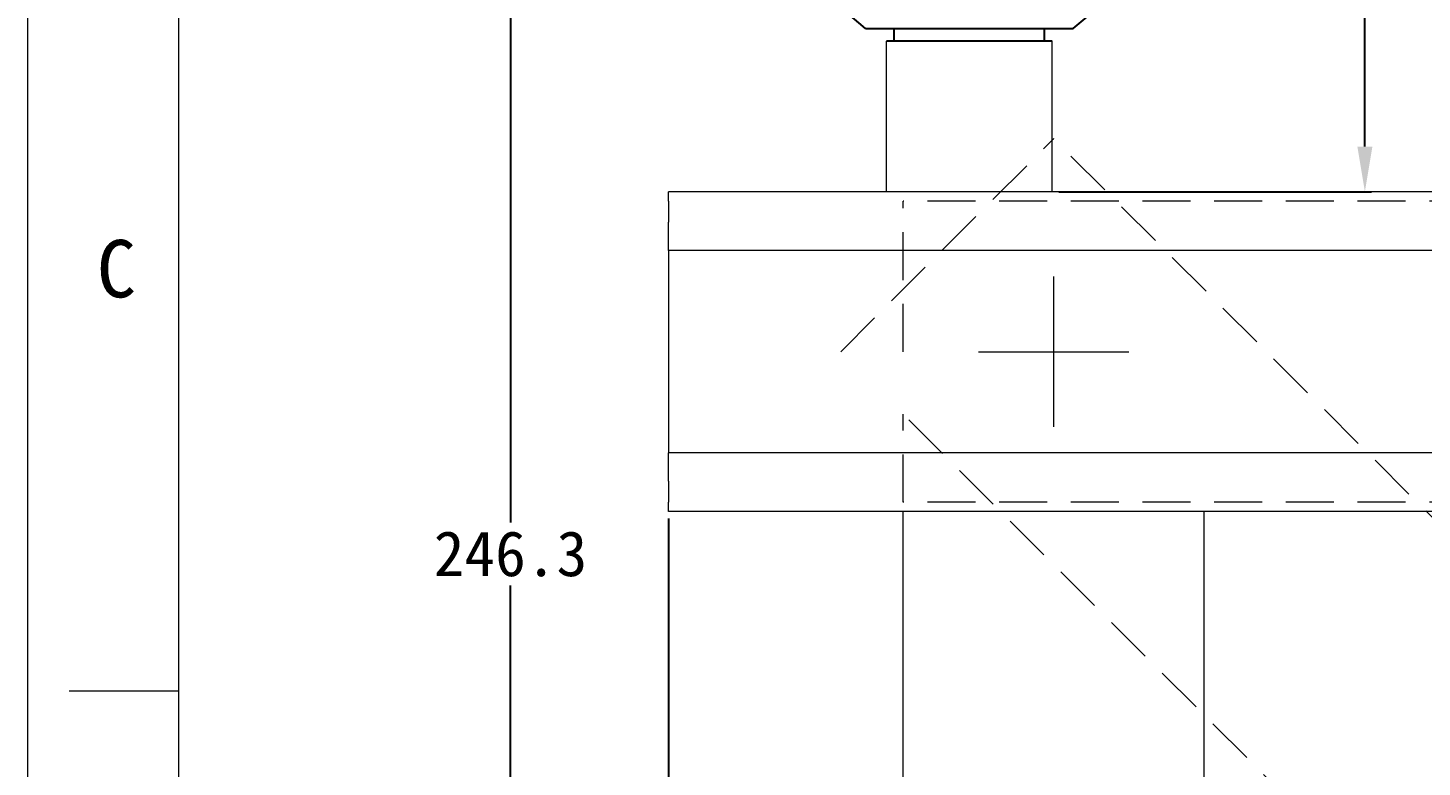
# Model space of a CAD drawing. Header units: millimetres. Extents: x 1891 to 3932, y -543 to 1323.
# Drawn here: x 3090.8 to 3276, y -310.8 to -212.6 of the extents above; entities that cross this region are included whole.
import ezdxf

# ---------------------------------------------------------------- set-up
doc = ezdxf.new("R2010")
doc.units = ezdxf.units.MM
doc.linetypes.add('CENTERX2', pattern=[101.6, 63.5, -12.7, 12.7, -12.7])
doc.linetypes.add('HIDDEN', pattern=[9.525, 6.35, -3.175])
for name, color, linetype, lineweight in [('CENTER', 1, 'CENTERX2', 15), ('DIM', 3, 'Continuous', 9), ('FORM', 7, 'Continuous', 13)]:
    doc.layers.add(name, color=color, linetype=linetype, lineweight=lineweight)
doc.layers.add('HID', color=8, linetype='HIDDEN')
doc.dimstyles.new('겸용-샤워욕조용1', dxfattribs={"dimscale": 0.6, "dimtxt": 10, "dimasz": 10, "dimexe": 1.5, "dimexo": 1.5, "dimgap": 2, "dimtad": 0, "dimtih": 1, "dimtoh": 1, "dimdec": 1, "dimdsep": 46, "dimtxsty": 'Standard', "dimcen": 2.5, "dimclrd": 5, "dimclre": 5, "dimclrt": 5, "dimadec": 1, "dimazin": 2, "dimtfac": 1, "dimtdec": 1, "dimtmove": 0, "dimatfit": 3, "dimfxl": 1.25, "dimarcsym": 0})

# ---------------------------------------------------------------- blocks, each defined once
blk = doc.blocks.new('*D55')
at = {"layer": 'Defpoints', "color": 0, "lineweight": 18, "transparency": 16777216}
for p in [(3188.88, -159.33), (3154.9, -405.58), (3227.08, -405.58)]:
    blk.add_point(p, dxfattribs=at)
at = {"layer": 'DIM', "color": 5, "lineweight": -2, "transparency": 16777216}
for p, q in [((3187.98, -159.33), (3154, -159.33)), ((3154.9, -165.33), (3154.9, -278.26)), ((3154.9, -399.58), (3154.9, -286.66)), ((3226.18, -405.58), (3154, -405.58))]:
    blk.add_line(p, q, dxfattribs=at)
at = {"layer": 'DIM', "color": 5, "lineweight": 18, "transparency": 16777216}
for points in [[(3153.9, -165.33), (3155.9, -165.33), (3154.9, -159.33)], [(3153.9, -399.58), (3155.9, -399.58), (3154.9, -405.58)]]:
    blk.add_solid(points, dxfattribs=at)
at = {"layer": 'DIM', "color": 5, "transparency": 16777216, "insert": (3154.9, -282.46), "char_height": 6, "attachment_point": 5}
blk.add_mtext('246.3', dxfattribs=at)
blk = doc.blocks.new('*D56')
at = {"layer": 'Defpoints', "color": 0, "lineweight": 18, "transparency": 16777216}
for p in [(3175.88, -276.83), (3436.38, -277.08), (3436.38, -426.51)]:
    blk.add_point(p, dxfattribs=at)
at = {"layer": 'DIM', "color": 5, "lineweight": -2, "transparency": 16777216}
for p, q in [((3175.88, -277.73), (3175.88, -427.41)), ((3436.38, -277.98), (3436.38, -427.41)), ((3181.88, -426.51), (3293.43, -426.51)), ((3430.38, -426.51), (3318.83, -426.51))]:
    blk.add_line(p, q, dxfattribs=at)
at = {"layer": 'DIM', "color": 5, "lineweight": 18, "transparency": 16777216}
for points in [[(3181.88, -425.51), (3181.88, -427.51), (3175.88, -426.51)], [(3430.38, -425.51), (3430.38, -427.51), (3436.38, -426.51)]]:
    blk.add_solid(points, dxfattribs=at)
at = {"layer": 'DIM', "color": 5, "transparency": 16777216, "insert": (3306.13, -426.51), "char_height": 6, "attachment_point": 5}
blk.add_mtext('260.5', dxfattribs=at)
blk = doc.blocks.new('*D59')
at = {"layer": 'Defpoints', "color": 0, "lineweight": 18, "transparency": 16777216}
for p in [(3242.88, -159.33), (3268.44, -159.33), (3226.88, -234.33)]:
    blk.add_point(p, dxfattribs=at)
at = {"layer": 'DIM', "color": 5, "lineweight": -2, "transparency": 16777216}
for p, q in [((3243.78, -159.33), (3269.34, -159.33)), ((3268.44, -165.33), (3268.44, -192.63)), ((3268.44, -228.33), (3268.44, -201.03)), ((3227.78, -234.33), (3269.34, -234.33))]:
    blk.add_line(p, q, dxfattribs=at)
at = {"layer": 'DIM', "color": 5, "lineweight": 18, "transparency": 16777216}
for points in [[(3267.44, -165.33), (3269.44, -165.33), (3268.44, -159.33)], [(3267.44, -228.33), (3269.44, -228.33), (3268.44, -234.33)]]:
    blk.add_solid(points, dxfattribs=at)
at = {"layer": 'DIM', "color": 5, "transparency": 16777216, "insert": (3268.44, -196.83), "char_height": 6, "attachment_point": 5}
blk.add_mtext('75', dxfattribs=at)

msp = doc.modelspace()

# ---------------------------------------------------------------- linework, layer by layer
at = {"color": 7, "linetype": 'Continuous'}
for p, q in [((3202.08, -212.63), (3199.72, -210.62)), ((3229.69, -212.63), (3232.05, -210.62)), ((3202.08, -212.63), (3229.69, -212.63)), ((3205.88, -214.33), (3205.88, -212.63)), ((3225.88, -214.33), (3225.88, -212.63)), ((3226.88, -214.33), (3204.88, -214.33))]:
    msp.add_line(p, q, dxfattribs=at)
at = {"linetype": 'Continuous', "lineweight": 18}
for p, q in [((3204.88, -234.33), (3204.88, -214.33)), ((3226.88, -234.33), (3226.88, -214.33)), ((3175.88, -235.59), (3175.88, -234.33)), ((3405.88, -234.33), (3175.88, -234.33)), ((3175.88, -235.59), (3175.88, -238.39)), ((3175.88, -242.13), (3175.88, -238.39)), ((3175.88, -242.13), (3175.88, -269.04)), ((3175.88, -272.78), (3175.88, -269.04)), ((3175.88, -272.78), (3175.88, -275.57)), ((3175.88, -276.83), (3175.88, -275.57)), ((3405.88, -276.83), (3175.88, -276.83)), ((3207.08, -397.58), (3207.08, -276.84)), ((3247.08, -397.58), (3247.08, -276.84))]:
    msp.add_line(p, q, dxfattribs=at)
at = {"linetype": 'Continuous', "lineweight": 13}
for p, q in [((3405.88, -242.13), (3175.88, -242.13)), ((3405.88, -269.04), (3175.88, -269.04))]:
    msp.add_line(p, q, dxfattribs=at)
at = {"color": 6, "lineweight": 18}
msp.add_line((3247.08, -276.84), (3247.08, -276.83), dxfattribs=at)
at = {"layer": 'CENTER'}
for p, q in [((3227.08, -245.58), (3227.08, -265.58)), ((3217.08, -255.58), (3237.08, -255.58))]:
    msp.add_line(p, q, dxfattribs=at)
at = {"layer": 'FORM', "color": 7, "linetype": 'Continuous'}
for p, q in [((3090.77, -542.59), (3090.77, 52.12)), ((3110.8, 32.09), (3110.8, -522.56)), ((3110.8, -300.7), (3096.24, -300.7))]:
    msp.add_line(p, q, dxfattribs=at)
at = {"layer": 'HID', "lineweight": 18}
for p, q in [((3198.8, -255.58), (3227.08, -227.3)), ((3341.63, -341.85), (3227.08, -227.3)), ((3369.08, -235.58), (3207.08, -235.58)), ((3207.08, -255.58), (3207.08, -235.58)), ((3207.08, -275.58), (3207.08, -263.87)), ((3313.35, -370.14), (3207.08, -263.87)), ((3369.08, -275.58), (3207.08, -275.58))]:
    msp.add_line(p, q, dxfattribs=at)

# ---------------------------------------------------------------- texts
at = {"layer": 'FORM', "insert": (3102.53, -244.61), "char_height": 7.63, "attachment_point": 5}
msp.add_mtext_dynamic_manual_height_columns('C', width=10.0119, gutter_width=12.51, heights=[0], dxfattribs=at)

# ---------------------------------------------------------------- dimensions: what is measured, and where the dimension line sits
at = {"layer": 'DIM', "color": 1}
for base, p1, p2, picture, middle in [((3154.89911, -405.58437), (3188.88354, -159.33435), (3227.08354, -405.58437), '*D55', (3154.89911, -282.45936)), ((3268.44, -159.33), (3226.88, -234.33), (3242.88, -159.33), '*D59', (3268.44, -196.83))]:
    dim = msp.add_linear_dim(base=base, p1=p1, p2=p2, angle=90, dimstyle='겸용-샤워욕조용1', dxfattribs=at)
    dim.commit()
    dim.dimension.update_dxf_attribs({"geometry": picture, "text_midpoint": middle})
dim = msp.add_linear_dim(base=(3436.38, -426.51), p1=(3175.88, -276.83), p2=(3436.38, -277.08), dimstyle='겸용-샤워욕조용1', dxfattribs=at)
dim.commit()
dim.dimension.update_dxf_attribs({"geometry": '*D56', "text_midpoint": (3306.13, -426.51)})

doc.saveas('drawing.dxf')
